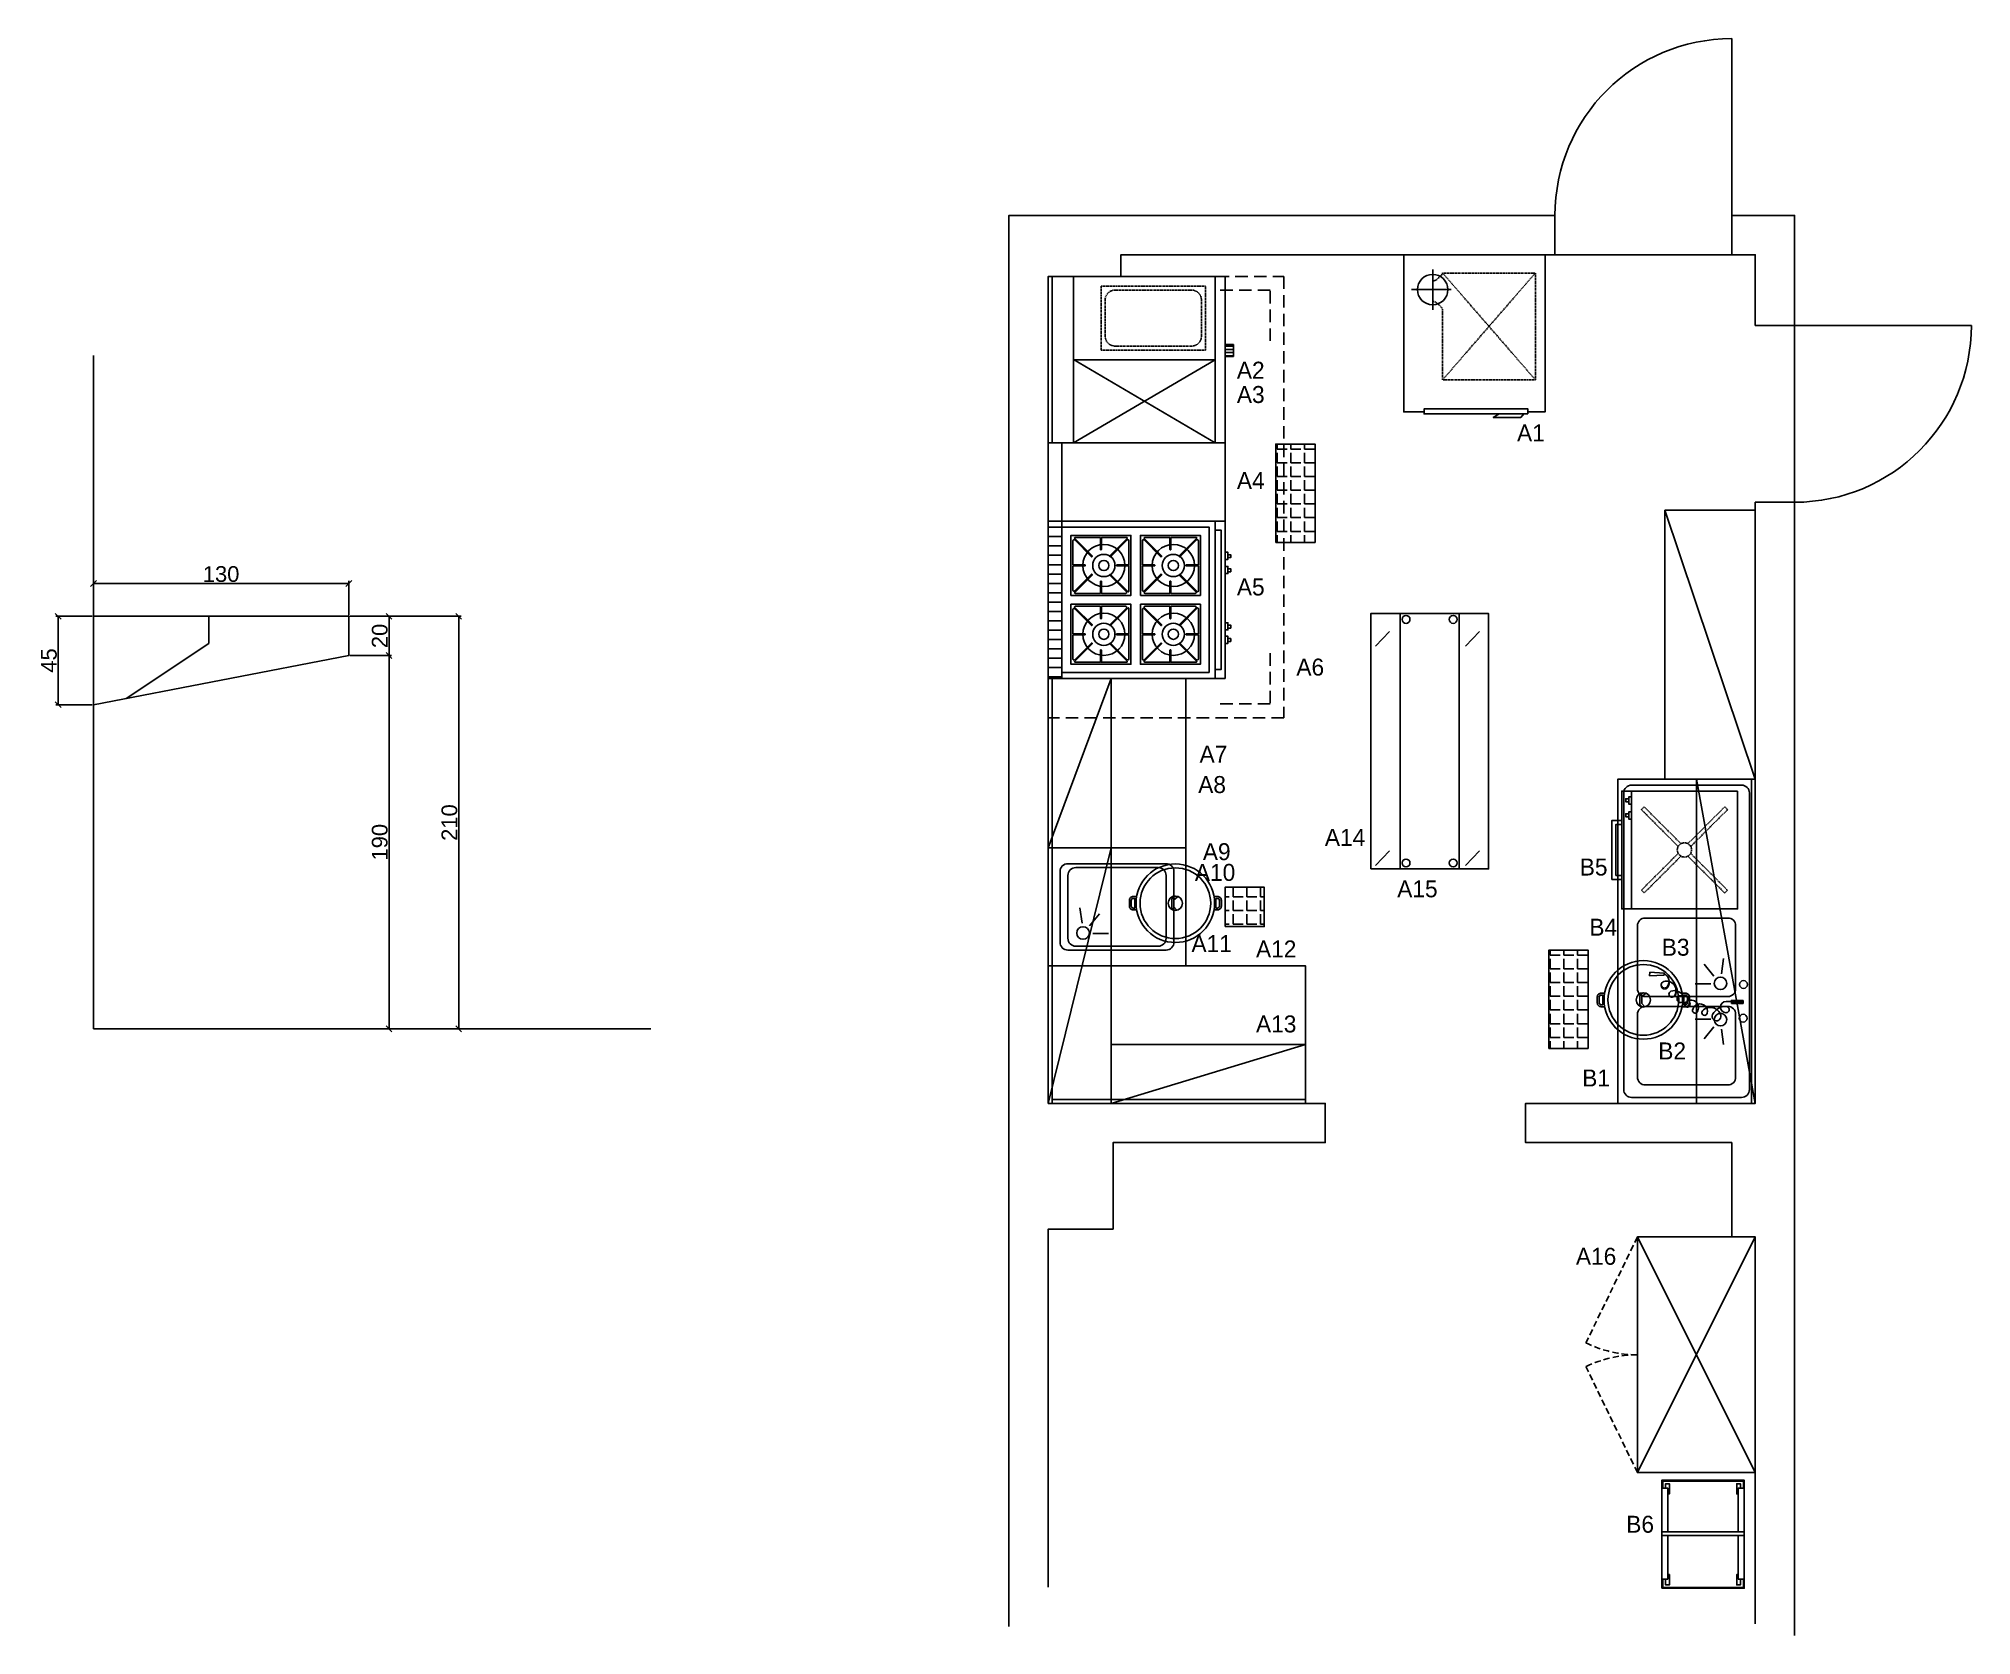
# Model space of a CAD drawing. Header units: millimetres. Extents: x -108172 to -107188, y -4809 to -3996.
import ezdxf
from ezdxf.enums import TextEntityAlignment as Align

# ---------------------------------------------------------------- set-up
doc = ezdxf.new("R2010")
doc.units = ezdxf.units.MM
doc.header["$PDMODE"] = 3
doc.header["$PDSIZE"] = -50
doc.linetypes.add('DASHED', pattern=[0.75, 0.5, -0.25])
doc.linetypes.add('HIDDEN2', pattern=[4.7625, 3.175, -1.5875])
for name, color, linetype in [('CIHAZ', 2, 'Continuous'), ('Kıtc-002 Çizgi', 7, 'Continuous'), ('S2000-002 Çizgi', 7, 'Continuous')]:
    doc.layers.add(name, color=color, linetype=linetype)
doc.layers.add('DONATI', color=181, linetype='Continuous', lineweight=5)
doc.styles.get("Standard").update_dxf_attribs({"font": 'arial.ttf'})
doc.styles.add('TAKSİM', font='GOTHIC.TTF', dxfattribs={"height": 20})
doc.dimstyles.new('OLCU50', dxfattribs={"dimtxt": 8, "dimasz": 3, "dimexe": 1.25, "dimexo": 0.625, "dimtad": 1, "dimdec": 0, "dimtxsty": 'Standard', "dimblk": 'OBLIQUE', "dimcen": 2.5, "dimclrd": 256, "dimclre": 251, "dimclrt": 25, "dimadec": 0, "dimazin": 0, "dimtfac": 1, "dimtdec": 0, "dimtmove": 0, "dimatfit": 3, "dimldrblk": 'OBLIQUE', "dimfxl": 1, "dimarcsym": 0})

# ---------------------------------------------------------------- blocks, each defined once
blk = doc.blocks.new('A$C604B7618')
at = {"layer": 'S2000-002 Çizgi'}
blk.add_lwpolyline([(0, 30.57), (30.57, 30.57), (30.57, 0), (0, 0), (0, 30.57)], dxfattribs=at)
blk.add_lwpolyline([(15.55, 29.52), (15.55, 23.44, -0.414214), (15.34, 23.23), (15.23, 23.23, -0.414214), (15.02, 23.44), (15.02, 29.52), (2.68, 29.52, 0.668179), (2.31, 28.63), (10.81, 20.13, -0.810443), (10.38, 19.82), (1.59, 28.61, 0.668179), (1.05, 28.39), (1.05, 15.55), (7.13, 15.55, -0.414214), (7.34, 15.34), (7.34, 15.23, -0.414214), (7.13, 15.02), (1.05, 15.02), (1.05, 2.68, 0.668179), (1.94, 2.31), (10.43, 10.81, -0.810443), (10.75, 10.38), (1.96, 1.59, 0.668179), (2.18, 1.05), (15.02, 1.05), (15.02, 7.13, -0.414214), (15.23, 7.34), (15.34, 7.34, -0.414214), (15.55, 7.13), (15.55, 1.05), (27.88, 1.05, 0.668179), (28.26, 1.94), (19.76, 10.43, -0.810443), (20.19, 10.75), (28.98, 1.96, 0.668179), (29.52, 2.18), (29.52, 15.02), (23.44, 15.02, -0.414214), (23.23, 15.23), (23.23, 15.34, -0.414214), (23.44, 15.55), (29.52, 15.55), (29.52, 28.39, 0.668179), (28.98, 28.61), (20.19, 19.82, -0.810443), (19.76, 20.13), (28.26, 28.63, 0.668179), (27.88, 29.52)], format="xyb", close=True, dxfattribs=at)
for radius in [10.75, 5.66, 2.6]:
    blk.add_circle((15.28, 13.8), radius, dxfattribs=at)
blk = doc.blocks.new('A$C0E67626B')
at = {"layer": 'S2000-002 Çizgi'}
h = blk.add_hatch(dxfattribs=at)
h.set_pattern_fill('ANSI31', color=256, scale=1.5, angle=45, style=0)
h.set_pattern_definition([(90, (-2444.461, -5730.0927), (-4.7625, 9e-16), [])])
h.paths.add_polyline_path([(80, 85.92), (80, 92.92), (0, 92.92), (0, 85.92)])
for points in [[(0, 7.92), (80, 7.92), (80, 92.92), (0, 92.92)], [(80, 85.92), (0, 85.92), (0, 92.92), (80, 92.92)], [(3, 10.92), (77, 10.92), (77, 85.92), (3, 85.92)], [(0, 2.92), (80, 2.92), (80, 7.92), (0, 7.92)], [(4.49, 7.92), (75.51, 7.92), (75.51, 4.92), (4.49, 4.92)], [(17.86, 2.92), (21.5, 2.92), (21.5, 1.46), (17.86, 1.46)], [(18.82, 1.46), (20.28, 1.46), (20.28, 0), (18.82, 0)], [(24.71, 2.92), (28.35, 2.92), (28.35, 1.46), (24.71, 1.46)], [(25.67, 1.46), (27.13, 1.46), (27.13, 0), (25.67, 0)], [(53.39, 2.92), (57.03, 2.92), (57.03, 1.46), (53.39, 1.46)], [(54.35, 1.46), (55.81, 1.46), (55.81, 0), (54.35, 0)], [(60.56, 2.92), (64.21, 2.92), (64.21, 1.46), (60.56, 1.46)], [(61.53, 1.46), (62.99, 1.46), (62.99, 0), (61.53, 0)]]:
    blk.add_lwpolyline(points, close=True, dxfattribs=at)
at = {"layer": 'S2000-002 Çizgi', "xscale": -1}
for p in [(37.77, 50.81), (37.77, 15.43)]:
    blk.add_blockref('A$C604B7618', p, dxfattribs=at)
at = {"layer": 'S2000-002 Çizgi'}
for p in [(42.23, 50.81), (42.23, 15.43)]:
    blk.add_blockref('A$C604B7618', p, dxfattribs=at)
blk = doc.blocks.new('A$C6B106424')
at = {"layer": 'S2000-002 Çizgi'}
h = blk.add_hatch(dxfattribs=at)
h.set_pattern_fill('LINE', color=256, scale=0.5, angle=90, style=0)
h.set_pattern_definition([(90, (-1215.703, -3768.8105), (-1.5875, 1e-16), [])])
h.paths.add_polyline_path([(50.06, 4.26), (43.91, 4.26), (43.91, 0), (50.06, 0)])
for p, q in [((0, 9.26), (42.35, 81.36)), ((0, 81.36), (42.2, 9.26)), ((42.2, 81.36), (42.2, 9.26)), ((0, 9.26), (84.7, 9.26))]:
    blk.add_line(p, q, dxfattribs=at)
for points in [[(0, 4.26), (84.7, 4.26), (84.7, 81.36), (0, 81.36)], [(50.06, 0), (43.91, 0), (43.91, 4.26), (50.06, 4.26)]]:
    blk.add_lwpolyline(points, close=True, dxfattribs=at)
at = {"layer": 'S2000-002 Çizgi', "linetype": 'DASHED'}
blk.add_lwpolyline([(47.2, 67.26), (47.2, 14.26), (79.7, 14.26), (79.7, 67.26)], close=True, dxfattribs=at)
blk.add_lwpolyline([(49.2, 60.26), (49.2, 21.26, 0.414214), (54.2, 16.26), (72.7, 16.26, 0.414214), (77.7, 21.26), (77.7, 60.26, 0.414214), (72.7, 65.26), (54.2, 65.26, 0.414214)], format="xyb", close=True, dxfattribs=at)
blk = doc.blocks.new('A$C734D7A9C')
at = {"layer": 'CIHAZ', "color": 1}
for p, q in [((14.73, 75.33), (14.73, 54.78)), ((24.09, 65.06), (3.98, 65.06))]:
    blk.add_line(p, q, dxfattribs=at)
at = {"layer": 'CIHAZ', "color": 5, "linetype": 'DASHED'}
for p, q in [((67.01, 73.52), (19.82, 19.15)), ((19.82, 73.52), (67.01, 19.15))]:
    blk.add_line(p, q, dxfattribs=at)
at = {"layer": 'CIHAZ', "color": 5}
for points in [[(63.2, 1.82), (10.36, 1.82), (10.36, 4.32), (63.2, 4.32)], [(61.2, 1.82), (48.6, 1.82), (45.6, 0), (59.6, 0)]]:
    blk.add_lwpolyline(points, close=True, dxfattribs=at)
at = {"layer": 'CIHAZ', "color": 1}
blk.add_circle((14.73, 65.06), 7.76, dxfattribs=at)
at = {"layer": 'S2000-002 Çizgi', "linetype": 'DASHED'}
for p, q in [((19.82, 73.52), (67.01, 73.52)), ((67.01, 73.52), (67.01, 19.15)), ((19.82, 19.15), (19.82, 54.92)), ((67.01, 19.15), (19.82, 19.15))]:
    blk.add_line(p, q, dxfattribs=at)
at = {"layer": 'S2000-002 Çizgi'}
blk.add_lwpolyline([(10.36, 2.81), (0, 2.81), (0, 82.81), (72, 82.81), (72, 2.81), (63.2, 2.81)], dxfattribs=at)
at = {"layer": 'S2000-002 Çizgi', "linetype": 'DASHED'}
for centre, radius, start, end in [((11.6, 78.09), 9.4, 291.20794, 330.95663), ((11, 49.89), 10.16, 29.6907, 66.77515)]:
    blk.add_arc(centre, radius, start, end, dxfattribs=at)
blk = doc.blocks.new('A$C521B02A0')
at = {"layer": 'S2000-002 Çizgi'}
blk.add_line((6.65, 10), (10.64, 10), dxfattribs=at)
for points in [[(0, 64), (0, 10), (60, 10), (60, 64)], [(0, 64), (0, 5), (60, 5), (60, 64)], [(3, 10), (6.65, 10), (6.65, 8.54), (3, 8.54)], [(10.64, 10), (14.29, 10), (14.29, 8.54), (10.64, 8.54)], [(3.97, 8.54), (5.43, 8.54), (5.43, 7.08), (3.97, 7.08)], [(11.61, 8.54), (13.07, 8.54), (13.07, 7.08), (11.61, 7.08)], [(45, 0), (15, 0), (15, 5), (45, 5)], [(43, 2), (17, 2), (17, 5), (43, 5)]]:
    blk.add_lwpolyline(points, close=True, dxfattribs=at)
at = {"layer": 'S2000-002 Çizgi', "linetype": 'DASHED'}
for points in [[(8.08, 57.42), (9.49, 58.84)], [(8.08, 57.42), (26.83, 38.67)], [(9.49, 58.84), (28.24, 40.09)], [(31.86, 40.19), (50.51, 58.84)], [(33.27, 38.77), (51.92, 57.42)], [(50.51, 58.84), (51.92, 57.42)], [(26.73, 35.06), (8.08, 16.41)], [(28.14, 33.64), (9.49, 15)], [(31.76, 33.74), (50.51, 15)], [(33.17, 35.16), (51.92, 16.41)], [(9.49, 15), (8.08, 16.41)], [(50.51, 15), (51.92, 16.41)]]:
    blk.add_lwpolyline(points, dxfattribs=at)
blk.add_circle((30, 36.92), 3.63, dxfattribs=at)
blk = doc.blocks.new('A$C7BE05278')
at = {"layer": 'S2000-002 Çizgi'}
h = blk.add_hatch(color=256, dxfattribs=at)
h.paths.add_polyline_path([(4.65, 9.9, -0.025454), (4.81, 10.42, 0.278063), (0.77, 7.52), (1.23, 7.32, -0.265675)])
h.paths.add_polyline_path([(5.35, 10.43, 0.028094), (4.81, 10.42, 0.025454), (4.65, 9.9, -0.030609), (5.18, 9.93, -0.027259)])
h.paths.add_polyline_path([(5.35, 10.43, 0.027259), (5.18, 9.93, -0.171751), (7.9, 8.98), (7.9, 8.98), (7.9, 8.98, -1.347305), (5.22, 7.15, -0.147228), (5.18, 9.93, 0.030609), (4.65, 9.9, 0.138731), (4.75, 7, 1.347306), (8.21, 9.37, 0.162476)])
h.paths.add_polyline_path([(12.46, 12.66), (12.73, 13.08, 0.483116), (4.81, 10.42, -0.028094), (5.35, 10.43, -0.470681)])
for p, q in [((14.4, 47.58), (14.34, 41.67)), ((14.4, 47.58), (14.34, 41.67)), ((14.34, 41.67), (15.9, 41.65)), ((14.34, 41.67), (15.9, 41.65)), ((15.96, 47.57), (14.4, 47.58)), ((15.96, 47.57), (14.4, 47.58)), ((15.05, 47.56), (14.97, 38.92)), ((15.9, 41.65), (15.96, 47.57)), ((15.9, 41.65), (15.96, 47.57)), ((0.47, 7.33), (0, 0.02)), ((0.47, 7.33), (0, 0.02)), ((0, 0.02), (1.86, 0)), ((1.54, 7.31), (0.47, 7.33)), ((1.54, 7.31), (0.47, 7.33)), ((1.86, 0), (1.54, 7.31)), ((1.86, 0), (1.54, 7.31))]:
    blk.add_line(p, q, dxfattribs=at)
for centre in [(6.31, 47.78), (23.47, 47.61)]:
    blk.add_circle(centre, 1.99, dxfattribs=at)
for centre, radius, start, end in [((19.09, 38.88), 1.6, 359.43001, 179.43001), ((17.83, 38.9), 2.86, 179.43001, 359.43001), ((25.13, 38.82), 7.64, 179.43001, 242.03458), ((23.49, 30.88), 5.53, 105.76632, 225.7833), ((22.59, 34.05), 2.23, 242.03458, 105.76632), ((15.59, 16.68), 3.77, 86.01564, 220.67721), ((18.07, 21.08), 3.83, 52.40892, 229.11119), ((16.45, 19.21), 1.37, 229.11119, 116.32433), ((20, 25.62), 3.8, 74.94983, 261.67628), ((19.64, 23.11), 1.26, 261.67628, 52.40892), ((20.62, 27.93), 1.41, 225.7833, 74.94983), ((4.79, 5.59), 4.31, 51.245, 156.7533), ((9.42, 8.58), 4.83, 57.01034, 197.57947), ((14.42, 12.56), 4.98, 103.11986, 200.77428), ((11.21, 11.34), 1.54, 200.77428, 57.01034), ((13.69, 15.69), 1.76, 236.80878, 103.11986), ((6.43, 7.63), 1.7, 197.57947, 51.245)]:
    blk.add_arc(centre, radius, start, end, dxfattribs=at)
blk.add_solid([(15.9, 41.65), (14.34, 41.67), (15.96, 47.57), (14.4, 47.58)], dxfattribs=at)
blk = doc.blocks.new('A$C8abac64e')
at = {"layer": 'S2000-002 Çizgi'}
for p, q in [((48.95, 64.77), (43.94, 70.87)), ((52.76, 66), (53.87, 73.81)), ((47.29, 60.86), (39.4, 60.86)), ((47.29, 42.83), (39.4, 42.83)), ((48.95, 38.92), (43.94, 32.82)), ((52.76, 37.69), (53.87, 29.88))]:
    blk.add_line(p, q, dxfattribs=at)
for points in [[(0, 0), (0, 165), (70, 165), (70, 0)], [(68, 0), (68, 165), (70, 165), (70, 0)]]:
    blk.add_lwpolyline(points, close=True, dxfattribs=at)
for points in [[(3, 7), (3, 158, -0.414214), (7, 162), (63, 162, -0.414214), (67, 158), (67, 7, -0.414214), (63, 3), (7, 3, -0.414214)], [(10, 58.35), (10, 90.35, -0.414214), (14, 94.35), (56, 94.35, -0.414214), (60, 90.35), (60, 58.35, -0.414214), (56, 54.35), (14, 54.35, -0.414214)], [(10, 45.35), (10, 13.35, 0.414214), (14, 9.35), (56, 9.35, 0.414214), (60, 13.35), (60, 45.35, 0.414214), (56, 49.35), (14, 49.35, 0.414214)]]:
    blk.add_lwpolyline(points, format="xyb", close=True, dxfattribs=at)
for centre in [(52.26, 61.06), (52.26, 42.63)]:
    blk.add_circle(centre, 3.19, dxfattribs=at)
blk = doc.blocks.new('A$C16284146')
at = {"layer": 'S2000-002 Çizgi'}
for p, q in [((21.66, 52.76), (29.47, 53.87)), ((16.52, 47.29), (16.52, 39.4)), ((20.43, 48.95), (26.53, 43.94))]:
    blk.add_line(p, q, dxfattribs=at)
for points in [[(0, 0), (60, 0), (60, 70), (0, 70)], [(0, 68), (60, 68), (60, 70), (0, 70)]]:
    blk.add_lwpolyline(points, close=True, dxfattribs=at)
for points in [[(12, 6), (48, 6, 0.414214), (52, 10), (52, 60, 0.414214), (48, 64), (12, 64, 0.414214), (8, 60), (8, 10, 0.414214)], [(14, 10), (46, 10, 0.414214), (50, 14), (50, 56, 0.414214), (46, 60), (14, 60, 0.414214), (10, 56), (10, 14, 0.414214)]]:
    blk.add_lwpolyline(points, format="xyb", close=True, dxfattribs=at)
blk.add_circle((16.71, 52.26), 3.19, dxfattribs=at)
blk = doc.blocks.new('A$C8ff2a588')
at = {"linetype": 'HIDDEN2'}
for p, q in [((26.26, 120), (0, 66.05)), ((26.26, 0), (0, 53.95))]:
    blk.add_line(p, q, dxfattribs=at)
at = {"ltscale": 10}
for p, q in [((86.26, 0), (26.26, 120)), ((26.26, 0), (86.26, 120))]:
    blk.add_line(p, q, dxfattribs=at)
blk.add_lwpolyline([(86.26, 0), (86.26, 120), (26.26, 120), (26.26, 0)], close=True, dxfattribs=at)
at = {"linetype": 'HIDDEN2'}
for centre, start, end in [((26.26, 120), 244.04815, 270), ((26.26, 0), 90, 115.95185)]:
    blk.add_arc(centre, 60, start, end, dxfattribs=at)
blk = doc.blocks.new('A$C30552555')
at = {"layer": 'S2000-002 Çizgi'}
for points in [[(0, 0), (42, 0), (42, 55), (0, 55)], [(0, 28.84), (42, 28.84), (42, 26.82), (0, 26.82)]]:
    blk.add_lwpolyline(points, close=True, dxfattribs=at)
for points in [[(3.05, 26.82), (3.05, 4.67), (0, 4.67), (0, 50.99), (3.05, 50.99), (3.05, 28.84)], [(41.5, 50.99), (41.5, 54.5), (0.5, 54.5), (0.5, 50.99)], [(1.95, 50.99), (1.95, 53.26), (3.89, 53.26), (3.89, 48.02), (3.05, 48.02)], [(40.05, 50.99), (40.05, 53.26), (38.11, 53.26), (38.11, 48.02), (38.95, 48.02)], [(38.95, 26.82), (38.95, 4.67), (42, 4.67), (42, 50.99), (38.95, 50.99), (38.95, 28.84)], [(0.5, 4.67), (0.5, 0.5), (41.5, 0.5), (41.5, 4.67)], [(1.95, 4.67), (1.95, 1.74), (3.89, 1.74), (3.89, 6.98), (3.05, 6.98)], [(40.05, 4.67), (40.05, 1.74), (38.11, 1.74), (38.11, 6.98), (38.95, 6.98)]]:
    blk.add_lwpolyline(points, dxfattribs=at)
blk = doc.blocks.new('A$C53E03B34')
at = {"layer": 'Kıtc-002 Çizgi'}
for points in [[(3.74, 16.55), (2, 16.55, -0.414214), (0, 18.55), (0, 21.45, -0.414214), (2, 23.45), (3.74, 23.45)], [(43.14, 16.55), (44.87, 16.55, 0.414214), (46.87, 18.55), (46.87, 21.45, 0.414214), (44.87, 23.45), (43.14, 23.45)]]:
    blk.add_lwpolyline(points, format="xyb", dxfattribs=at)
for points in [[(2.83, 17.55), (2, 17.55, -0.414214), (1, 18.55), (1, 21.45, -0.414214), (2, 22.45), (2.83, 22.45)], [(44.05, 17.55), (44.87, 17.55, 0.414214), (45.87, 18.55), (45.87, 21.45, 0.414214), (44.87, 22.45), (44.05, 22.45)]]:
    blk.add_lwpolyline(points, format="xyb", close=True, dxfattribs=at)
for points in [[(22.08, 23.4), (24.16, 21.79), (24.16, 18.12), (22.75, 16.4)], [(23.49, 23.65), (25.16, 22.26), (25.16, 17.69), (23.76, 16.35)]]:
    blk.add_lwpolyline(points, dxfattribs=at)
for radius in [20, 18, 3.66]:
    blk.add_circle((23.44, 20), radius, dxfattribs=at)
blk = doc.blocks.new('_Oblique')
at = {"layer": 'DONATI', "color": 0, "lineweight": -2}
blk.add_line((-0.5, -0.5), (0.5, 0.5), dxfattribs=at)
blk = doc.blocks.new('*D103')
at = {"color": 251, "lineweight": -2, "ltscale": 10, "transparency": 16777216}
for p, q in [((-108144.49, -4290.02), (-108163.06, -4290.02)), ((-108144.49, -4335.02), (-108163.06, -4335.02))]:
    blk.add_line(p, q, dxfattribs=at)
at = {"lineweight": -2, "ltscale": 10, "transparency": 16777216}
blk.add_line((-108161.81, -4290.02), (-108161.81, -4335.02), dxfattribs=at)
at = {"layer": 'Defpoints', "color": 0, "ltscale": 10, "transparency": 16777216}
for p in [(-108143.86, -4290.02), (-108161.81, -4335.02), (-108143.86, -4335.02)]:
    blk.add_point(p, dxfattribs=at)
at = {"lineweight": -2, "ltscale": 10, "transparency": 16777216, "xscale": 3, "yscale": 3, "zscale": 3}
for p, rotation in [((-108161.81, -4290.02), 90), ((-108161.81, -4335.02), 270)]:
    blk.add_blockref('_Oblique', p, dxfattribs=dict(at, rotation=rotation))
at = {"color": 25, "ltscale": 10, "transparency": 16777216, "insert": (-108166.51, -4312.52), "char_height": 8, "attachment_point": 5, "rotation": 90}
blk.add_mtext('45', dxfattribs=at)
blk = doc.blocks.new('*D104')
at = {"color": 251, "lineweight": -2, "ltscale": 10, "transparency": 16777216}
for p, q in [((-108013.24, -4290.02), (-107992.1, -4290.02)), ((-108013.24, -4310.02), (-107992.1, -4310.02))]:
    blk.add_line(p, q, dxfattribs=at)
at = {"lineweight": -2, "ltscale": 10, "transparency": 16777216}
blk.add_line((-107993.35, -4290.02), (-107993.35, -4310.02), dxfattribs=at)
at = {"layer": 'Defpoints', "color": 0, "ltscale": 10, "transparency": 16777216}
for p in [(-108013.86, -4290.02), (-108013.86, -4310.02), (-107993.35, -4310.02)]:
    blk.add_point(p, dxfattribs=at)
at = {"lineweight": -2, "ltscale": 10, "transparency": 16777216, "xscale": 3, "yscale": 3, "zscale": 3}
for p, rotation in [((-107993.35, -4290.02), 90), ((-107993.35, -4310.02), 270)]:
    blk.add_blockref('_Oblique', p, dxfattribs=dict(at, rotation=rotation))
at = {"color": 25, "ltscale": 10, "transparency": 16777216, "insert": (-107998.06, -4300.02), "char_height": 8, "attachment_point": 5, "rotation": 90}
blk.add_mtext('20', dxfattribs=at)
blk = doc.blocks.new('*D105')
at = {"color": 251, "lineweight": -2, "ltscale": 10, "transparency": 16777216}
for p, q in [((-108143.86, -4289.4), (-108143.86, -4272.01)), ((-108013.86, -4289.4), (-108013.86, -4272.01))]:
    blk.add_line(p, q, dxfattribs=at)
at = {"lineweight": -2, "ltscale": 10, "transparency": 16777216}
blk.add_line((-108013.86, -4273.26), (-108143.86, -4273.26), dxfattribs=at)
at = {"layer": 'Defpoints', "color": 0, "ltscale": 10, "transparency": 16777216}
for p in [(-108143.86, -4273.26), (-108143.86, -4290.02), (-108013.86, -4290.02)]:
    blk.add_point(p, dxfattribs=at)
at = {"lineweight": -2, "ltscale": 10, "transparency": 16777216, "xscale": 3, "yscale": 3, "zscale": 3, "rotation": 180}
blk.add_blockref('_Oblique', (-108143.86, -4273.26), dxfattribs=at)
at = {"lineweight": -2, "ltscale": 10, "transparency": 16777216, "xscale": 3, "yscale": 3, "zscale": 3}
blk.add_blockref('_Oblique', (-108013.86, -4273.26), dxfattribs=at)
at = {"color": 25, "ltscale": 10, "transparency": 16777216, "insert": (-108078.86, -4268.55), "char_height": 8, "attachment_point": 5}
blk.add_mtext('130', dxfattribs=at)
blk = doc.blocks.new('*D106')
at = {"color": 251, "lineweight": -2, "ltscale": 10, "transparency": 16777216}
for p, q in [((-108013.24, -4290.02), (-107956.63, -4290.02)), ((-108013.24, -4500.02), (-107956.63, -4500.02))]:
    blk.add_line(p, q, dxfattribs=at)
at = {"lineweight": -2, "ltscale": 10, "transparency": 16777216}
blk.add_line((-107957.88, -4290.02), (-107957.88, -4500.02), dxfattribs=at)
at = {"layer": 'Defpoints', "color": 0, "ltscale": 10, "transparency": 16777216}
for p in [(-108013.86, -4290.02), (-108013.86, -4500.02), (-107957.88, -4500.02)]:
    blk.add_point(p, dxfattribs=at)
at = {"lineweight": -2, "ltscale": 10, "transparency": 16777216, "xscale": 3, "yscale": 3, "zscale": 3}
for p, rotation in [((-107957.88, -4290.02), 90), ((-107957.88, -4500.02), 270)]:
    blk.add_blockref('_Oblique', p, dxfattribs=dict(at, rotation=rotation))
at = {"color": 25, "ltscale": 10, "transparency": 16777216, "insert": (-107962.59, -4395.02), "char_height": 8, "attachment_point": 5, "rotation": 90}
blk.add_mtext('210', dxfattribs=at)
blk = doc.blocks.new('*D107')
at = {"color": 251, "lineweight": -2, "ltscale": 10, "transparency": 16777216}
for p, q in [((-108013.24, -4310.02), (-107992.1, -4310.02)), ((-108013.24, -4500.02), (-107992.1, -4500.02))]:
    blk.add_line(p, q, dxfattribs=at)
at = {"lineweight": -2, "ltscale": 10, "transparency": 16777216}
blk.add_line((-107993.35, -4310.02), (-107993.35, -4500.02), dxfattribs=at)
at = {"layer": 'Defpoints', "color": 0, "ltscale": 10, "transparency": 16777216}
for p in [(-108013.86, -4310.02), (-108013.86, -4500.02), (-107993.35, -4500.02)]:
    blk.add_point(p, dxfattribs=at)
at = {"lineweight": -2, "ltscale": 10, "transparency": 16777216, "xscale": 3, "yscale": 3, "zscale": 3}
for p, rotation in [((-107993.35, -4310.02), 90), ((-107993.35, -4500.02), 270)]:
    blk.add_blockref('_Oblique', p, dxfattribs=dict(at, rotation=rotation))
at = {"color": 25, "ltscale": 10, "transparency": 16777216, "insert": (-107998.06, -4405.02), "char_height": 8, "attachment_point": 5, "rotation": 90}
blk.add_mtext('190', dxfattribs=at)

msp = doc.modelspace()

# ---------------------------------------------------------------- hatches: boundary and pattern name
at = {"ltscale": 10, "transparency": 33554687}
h = msp.add_hatch(dxfattribs=at)
h.set_pattern_fill('ANGLE', color=256)
h.set_pattern_definition([(0, (-104.915, 237.5885), (0, 6.985), [5.08, -1.905]), (90, (-104.915, 237.5885), (-6.985, 4e-16), [5.08, -1.905])])
h.paths.add_polyline_path([(-107521.85, -4202.36), (-107541.85, -4202.36), (-107541.85, -4252.36), (-107521.85, -4252.36)])
h = msp.add_hatch(dxfattribs=at)
h.set_pattern_fill('ANGLE', color=256)
h.set_pattern_definition([(0, (-8.5975, -18.253), (0, 6.985), [5.08, -1.905]), (90, (-8.5975, -18.253), (-6.985, 4e-16), [5.08, -1.905])])
h.paths.add_polyline_path([(-107547.72, -4447.95), (-107547.72, -4427.95), (-107567.72, -4427.95), (-107567.72, -4447.95)])
h = msp.add_hatch(dxfattribs=at)
h.set_pattern_fill('ANGLE', color=256)
h.set_pattern_definition([(0, (34.0994, -20.019), (0, 6.985), [5.08, -1.905]), (90, (34.0994, -20.019), (-6.985, 4e-16), [5.08, -1.905])])
h.paths.add_polyline_path([(-107382.84, -4459.97), (-107402.84, -4459.97), (-107402.84, -4509.97), (-107382.84, -4509.97)])

# ---------------------------------------------------------------- linework, layer by layer
at = {"ltscale": 10}
for p, q in [((-107309.72, -4105.95), (-107309.72, -3995.95)), ((-107399.72, -4085.95), (-107399.72, -4105.95)), ((-107297.72, -4141.95), (-107187.72, -4141.95)), ((-108143.86, -4500.02), (-108143.86, -4157.19)), ((-107277.72, -4231.95), (-107297.72, -4231.95)), ((-108143.86, -4290.02), (-108013.86, -4290.02)), ((-108085.11, -4303.87), (-108085.11, -4290.02)), ((-108013.86, -4290.02), (-108013.86, -4310.02)), ((-107491.11, -4305.16), (-107483.9, -4297.78)), ((-107445.31, -4305.16), (-107438.1, -4297.78)), ((-108013.86, -4310.02), (-108143.86, -4335.02)), ((-108127.15, -4331.94), (-108085.11, -4303.87)), ((-107625.72, -4321.65), (-107657.72, -4407.95)), ((-107625.72, -4407.95), (-107657.72, -4537.95)), ((-107491.11, -4416.85), (-107483.9, -4409.47)), ((-107445.31, -4416.85), (-107438.1, -4409.47)), ((-108143.86, -4500.02), (-107860.02, -4500.02)), ((-107526.72, -4507.95), (-107625.72, -4537.95))]:
    msp.add_line(p, q, dxfattribs=at)
at = {"ltscale": 3}
msp.add_line((-107343.72, -4235.95), (-107297.72, -4372.95), dxfattribs=at)
at = {"ltscale": 10}
for points in [[(-107399.72, -4085.95), (-107677.72, -4085.95), (-107677.72, -4804.27)], [(-107277.72, -4808.78), (-107277.72, -4085.95), (-107309.72, -4085.95)], [(-107297.72, -4141.95), (-107297.72, -4105.95), (-107620.72, -4105.95), (-107620.72, -4116.95), (-107657.72, -4116.95), (-107657.72, -4537.95), (-107516.72, -4537.95), (-107516.72, -4557.95), (-107624.72, -4557.95), (-107624.72, -4601.95), (-107657.72, -4601.95), (-107657.72, -4784.27)], [(-107297.72, -4802.97), (-107297.72, -4605.95), (-107309.72, -4605.95), (-107309.72, -4557.95), (-107414.72, -4557.95), (-107414.72, -4537.95), (-107297.72, -4537.95), (-107297.72, -4231.95)]]:
    msp.add_lwpolyline(points, dxfattribs=at)
for points in [[(-107567.72, -4116.95), (-107657.72, -4116.95), (-107657.72, -4201.65), (-107567.72, -4201.65)], [(-107655.72, -4201.65), (-107657.72, -4201.65), (-107657.72, -4116.95), (-107655.72, -4116.95)], [(-107567.72, -4241.65), (-107657.72, -4241.65), (-107657.72, -4201.65), (-107567.72, -4201.65)], [(-107650.72, -4241.65), (-107657.72, -4241.65), (-107657.72, -4201.65), (-107650.72, -4201.65)], [(-107541.85, -4252.36), (-107521.85, -4252.36), (-107521.85, -4202.36), (-107541.85, -4202.36)], [(-107493.54, -4418.6), (-107433.54, -4418.6), (-107433.54, -4288.6), (-107493.54, -4288.6)], [(-107478.54, -4288.6), (-107448.54, -4288.6), (-107448.54, -4418.6), (-107478.54, -4418.6)], [(-107587.72, -4407.95), (-107657.72, -4407.95), (-107657.72, -4321.65), (-107587.72, -4321.65)], [(-107655.72, -4407.95), (-107657.72, -4407.95), (-107657.72, -4321.65), (-107655.72, -4321.65)], [(-107657.72, -4407.95), (-107625.72, -4407.95), (-107625.72, -4321.65), (-107657.72, -4321.65)], [(-107657.72, -4537.95), (-107625.72, -4537.95), (-107625.72, -4407.95), (-107657.72, -4407.95)], [(-107567.72, -4447.95), (-107547.72, -4447.95), (-107547.72, -4427.95), (-107567.72, -4427.95)], [(-107402.84, -4509.97), (-107382.84, -4509.97), (-107382.84, -4459.97), (-107402.84, -4459.97)], [(-107657.72, -4467.95), (-107526.72, -4467.95), (-107526.72, -4537.95), (-107657.72, -4537.95)], [(-107655.72, -4467.95), (-107657.72, -4467.95), (-107657.72, -4537.95), (-107655.72, -4537.95)], [(-107625.72, -4537.95), (-107526.72, -4537.95), (-107526.72, -4507.95), (-107625.72, -4507.95)], [(-107655.72, -4535.95), (-107526.72, -4535.95), (-107526.72, -4537.95), (-107655.72, -4537.95)]]:
    msp.add_lwpolyline(points, close=True, dxfattribs=at)
at = {"linetype": 'HIDDEN2', "ltscale": 2}
msp.add_lwpolyline([(-107657.72, -4116.95), (-107537.72, -4116.95), (-107537.72, -4341.65), (-107657.72, -4341.65)], close=True, dxfattribs=at)
for points in [[(-107544.72, -4149.77), (-107544.72, -4123.95), (-107570.53, -4123.95)], [(-107544.72, -4308.84), (-107544.72, -4334.65), (-107570.53, -4334.65)]]:
    msp.add_lwpolyline(points, dxfattribs=at)
at = {"ltscale": 3}
msp.add_lwpolyline([(-107343.72, -4235.95), (-107343.72, -4372.95), (-107297.72, -4372.95), (-107297.72, -4235.95)], close=True, dxfattribs=at)
at = {"ltscale": 10}
for centre in [(-107475.54, -4291.6), (-107451.54, -4291.6), (-107475.54, -4415.6), (-107451.54, -4415.6)]:
    msp.add_circle(centre, 2, dxfattribs=at)
for centre, start, end in [((-107309.72, -4085.95), 90, 180), ((-107277.72, -4141.95), 270, 0)]:
    msp.add_arc(centre, 90, start, end, dxfattribs=at)
at = {"layer": 'S2000-002 Çizgi'}
msp.add_line((-107327.72, -4372.95), (-107297.72, -4537.95), dxfattribs=at)
msp.add_lwpolyline([(-107297.72, -4537.95), (-107297.72, -4372.95), (-107327.72, -4372.95), (-107327.72, -4537.95)], close=True, dxfattribs=at)

# ---------------------------------------------------------------- block references
at = {"ltscale": 10}
for name, p in [('A$C8abac64e', (-107367.72, -4537.95)), ('A$C8ff2a588', (-107383.98, -4725.95))]:
    msp.add_blockref(name, p, dxfattribs=at)
at = {"layer": 'S2000-002 Çizgi'}
for name, p in [('A$C734D7A9C', (-107476.72, -4188.77)), ('A$C30552555', (-107345.31, -4784.84))]:
    msp.add_blockref(name, p, dxfattribs=at)
for name, p, rotation in [('A$C6B106424', (-107563.46, -4201.65), 90), ('A$C0E67626B', (-107564.8, -4321.65), 90), ('A$C521B02A0', (-107370.72, -4378.95), 270), ('A$C16284146', (-107587.72, -4467.95), 90), ('A$C7BE05278', (-107351.51, -4471.14), 270)]:
    msp.add_blockref(name, p, dxfattribs=dict(at, rotation=rotation))
at = {"layer": 'S2000-002 Çizgi', "xscale": -1}
for p in [(-107569.56, -4456.07), (-107331.29, -4505.29)]:
    msp.add_blockref('A$C53E03B34', p, dxfattribs=at)

# ---------------------------------------------------------------- texts
at = {"style": 'TAKSİM'}
for s, p in [('A2', (-107554.61, -4169.05)), ('A3', (-107554.61, -4181.42)), ('A1', (-107411.97, -4200.99)), ('A4', (-107554.61, -4225.23)), ('A5', (-107554.61, -4279.4)), ('A6', (-107524.32, -4320.19)), ('A7', (-107573.6, -4364.51)), ('A8', (-107574.3, -4379.98)), ('A14', (-107506.59, -4406.88)), ('A9', (-107571.93, -4414.15)), ('A10', (-107572.78, -4424.71)), ('B5', (-107380.03, -4421.97)), ('A15', (-107469.75, -4433.06)), ('B4', (-107375.15, -4452.59)), ('A11', (-107574.52, -4460.96)), ('A12', (-107541.66, -4463.68)), ('B3', (-107338.28, -4462.8)), ('A13', (-107541.66, -4501.85)), ('B2', (-107340.06, -4515.61)), ('B1', (-107378.78, -4529.37)), ('A16', (-107378.78, -4620.13)), ('B6', (-107356.36, -4756.54))]:
    msp.add_text(s, height=8.64, dxfattribs=at).set_placement(p, align=Align.CENTER)

# ---------------------------------------------------------------- dimensions: what is measured, and where the dimension line sits
at = {"ltscale": 10}
dim = msp.add_linear_dim(base=(-108143.86, -4273.26), p1=(-108013.86, -4290.02), p2=(-108143.86, -4290.02), dimstyle='OLCU50', dxfattribs=at)
dim.commit()
dim.dimension.update_dxf_attribs({"geometry": '*D105', "text_midpoint": (-108078.86, -4268.55)})
for base, p1, p2, picture, middle in [((-108161.81, -4335.02), (-108143.86, -4290.02), (-108143.86, -4335.02), '*D103', (-108166.51, -4312.52)), ((-107993.35, -4310.02), (-108013.86, -4290.02), (-108013.86, -4310.02), '*D104', (-107998.06, -4300.02)), ((-107957.88, -4500.02), (-108013.86, -4290.02), (-108013.86, -4500.02), '*D106', (-107962.59, -4395.02)), ((-107993.35, -4500.02), (-108013.86, -4310.02), (-108013.86, -4500.02), '*D107', (-107998.06, -4405.02))]:
    dim = msp.add_linear_dim(base=base, p1=p1, p2=p2, angle=90, dimstyle='OLCU50', dxfattribs=at)
    dim.commit()
    dim.dimension.update_dxf_attribs({"geometry": picture, "text_midpoint": middle})

doc.saveas('drawing.dxf')
